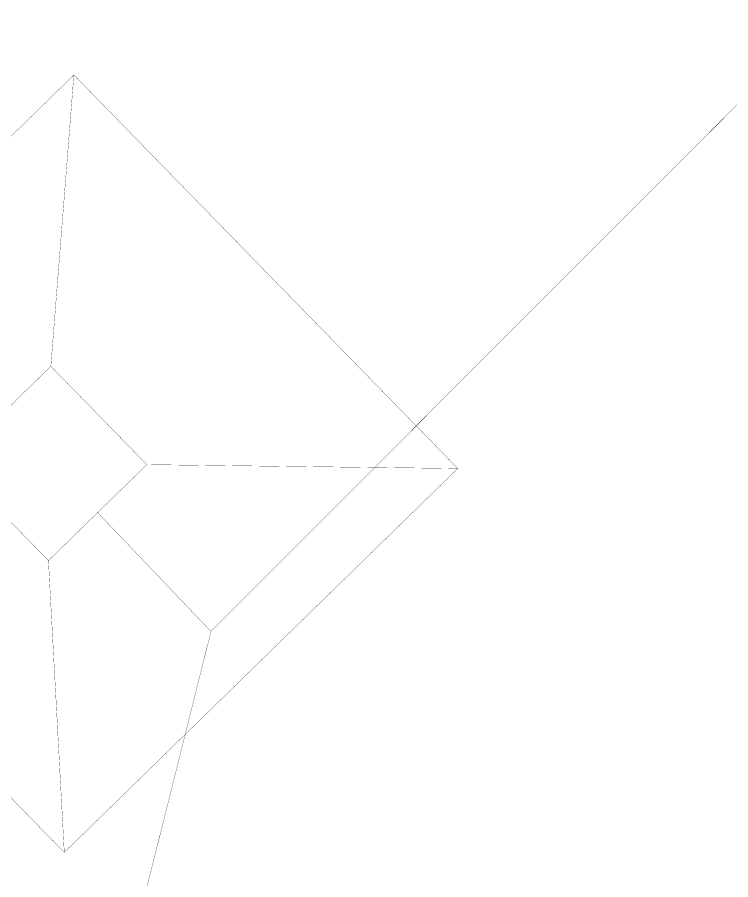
# Model space of a CAD drawing. Header units: inches. Extents: x 46944 to 1771531, y 9954 to 15548976.
# Drawn here: x 221607.64 to 221633.6, y 1549584.1 to 1549615.48 of the extents above; entities that cross this region are included whole.
import ezdxf

# ---------------------------------------------------------------- set-up
doc = ezdxf.new("R2010")
doc.units = ezdxf.units.IN
doc.header["$MEASUREMENT"] = 0
doc.layers.add('rcc', color=6, linetype='Continuous', lineweight=30)

msp = doc.modelspace()

# ---------------------------------------------------------------- linework, layer by layer
at = {"layer": 'rcc', "color": 242, "lineweight": -2, "const_width": 0.009}
msp.add_lwpolyline([(221428.18123, 1548848.53645), (221614.68691, 1549593.13829), (222211.1038, 1550190.15193), (222651.00572, 1550836.5)], dxfattribs=at)
at = {"layer": 'rcc', "color": 4, "lineweight": -2, "const_width": 0.009}
for points in [[(221595.38317, 1549599.41411), (221609.69881, 1549613.38058), (221623.66529, 1549599.06494), (221609.34965, 1549585.09847), (221595.38317, 1549599.41411)], [(221608.86082, 1549602.78352), (221609.69881, 1549613.38058)], [(221612.35244, 1549599.20461), (221623.66529, 1549599.06494)], [(221610.54406, 1549597.47842), (221614.68691, 1549593.13829)], [(221608.77353, 1549595.71299), (221609.34965, 1549585.09847)]]:
    msp.add_lwpolyline(points, dxfattribs=at)
msp.add_lwpolyline([(221608.77353, 1549595.71299), (221612.35244, 1549599.20461), (221608.86082, 1549602.78352), (221605.28191, 1549599.2919)], close=True, dxfattribs=at)

doc.saveas('drawing.dxf')
